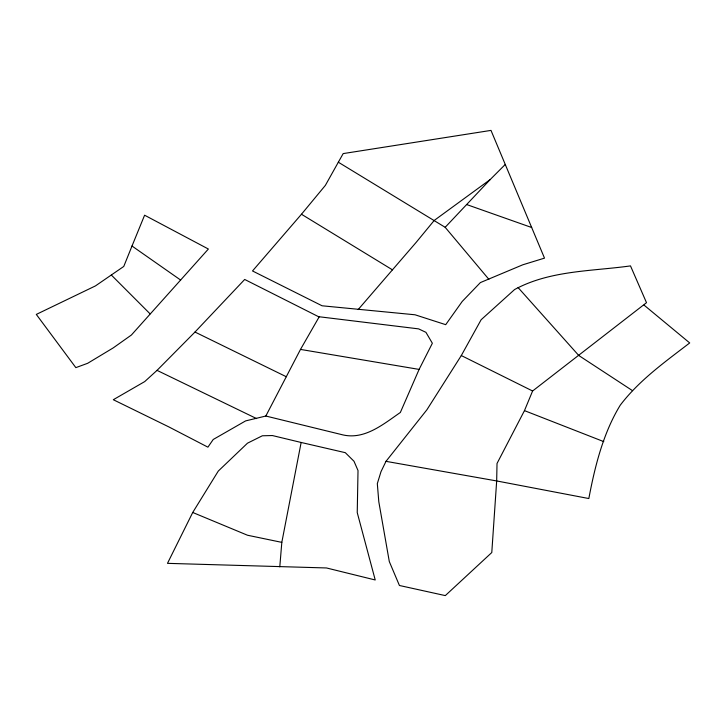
<?xml version="1.0" encoding="UTF-8"?>
<svg xmlns="http://www.w3.org/2000/svg" width="726" height="726" viewBox="0 0 726 726"><rect width="100%" height="100%" fill="white"/><g stroke="black" fill="none" stroke-linecap="round" stroke-linejoin="round"><path stroke-width="1.09" d="M279.791 566.843L281.815 542.367L301.145 442.47L272.386 435.546L262.349 435.781L247.493 443.178L218.281 471.074L192.726 512.474L167.479 563.349L326.482 567.959L375.224 579.974L357.237 512.61L358.018 470.539L353.998 461.264L345.295 452.67L301.145 442.47M644.026 305.101L689.7 342.935C665.116 361.847 639.216 380.224 620.267 405.162C603.152 433.141 594.875 466.573 588.831 498.544L496.675 480.948L385.996 461.346L380.987 471.691L377.32 483.616L378.8 501.73L389.299 561.552L399.427 585.492L445.31 595.601L491.783 552.54L496.675 480.948L497.02 463.478L524.462 410.626L532.603 390.996L646.503 302.688L630.495 265.897C591.636 271.333 549.936 270.299 514.571 289.556L481.129 319.739L461.3 355.549L426.879 409.809L385.996 461.346M132.005 246.023L123.765 266.451L95.433 285.917L36.3 314.412L75.84 367.637L87.674 363.29L113.229 347.89L131.397 335.022L208.38 249.027L144.601 215.205L132.005 246.023L180.647 280.064M265.825 416.025L300.5 349.415L319.231 316.763L418.612 328.878L425.944 332.336L432.36 343.253L419.102 369.407L400.353 412.468C383.573 424.002 364.906 439.883 343.008 434.928L265.825 416.025L245.624 420.899L213.235 439.475L207.908 447.162L168.849 426.906L113.31 399.717L144.719 381.586L157.034 370.369L194.985 332.045L244.689 279.456L319.113 316.981M338.334 162.207L325.366 185.384L301.462 214.252L252.512 270.961L322.063 305.782L415.027 314.785L445.71 324.667L462.208 301.462L480.385 282.577L522.802 264.79L544.5 258.129L490.994 130.399L343.18 153.594L338.334 162.207L445.174 227.311L488.87 279.319M358.181 309.557L416.152 242.384L434.221 220.441L490.213 179.54L505.278 164.439M445.174 227.311L490.213 179.54M300.5 349.415L419.102 369.407M281.815 542.367L247.493 535.234L192.726 512.474M466.646 204.541L531.686 227.519M603.805 441.635L524.462 410.626M157.034 370.369L256.632 418.612M194.985 332.045L286.316 376.74M532.603 390.996L461.3 355.549M301.462 214.252L392.457 269.845M632.5 390.652L578.749 355.477L518.083 287.55M111.35 275.045L150.073 313.832"/></g></svg>
